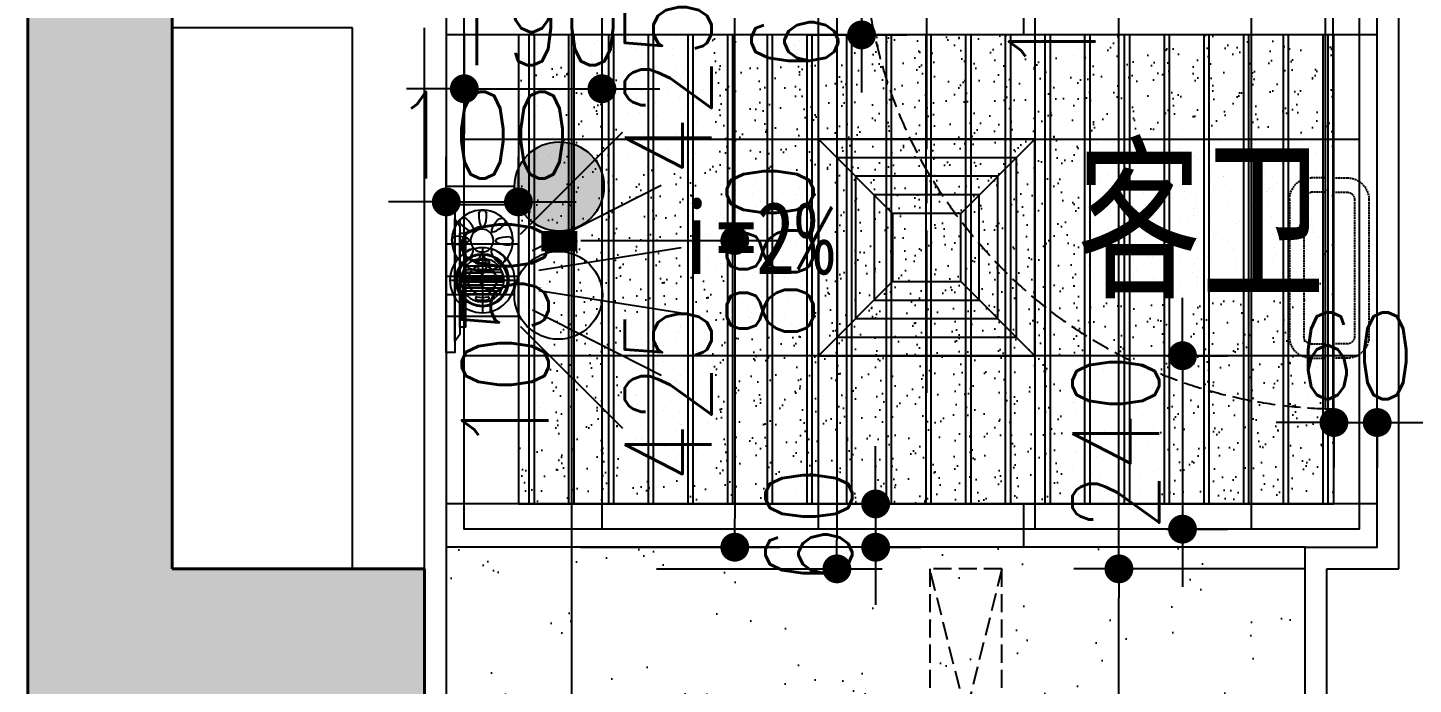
# Model space of a CAD drawing. Header units: inches. Extents: x -2597087 to 134135, y -662679 to 20000.
# Drawn here: x 6118 to 8038, y -39862 to -38952 of the extents above; entities that cross this region are included whole.
import ezdxf
from ezdxf.enums import TextEntityAlignment as Align

# ---------------------------------------------------------------- set-up
doc = ezdxf.new("R2010")
doc.units = ezdxf.units.IN
doc.header["$LTSCALE"] = 100
doc.header["$MEASUREMENT"] = 0
for name, pattern in [('CENTER', [50.8, 31.75, -6.35, 6.35, -6.35]), ('CENTER2', [1.125, 0.75, -0.125, 0.125, -0.125]), ('DASH', [0.35, 0.25, -0.1])]:
    doc.linetypes.add(name, pattern=pattern)
doc.layers.get('0').update_dxf_attribs({"linetype": 'CONTINUOUS'})
doc.layers.get('Defpoints').update_dxf_attribs({"linetype": 'CONTINUOUS'})
for name, color, linetype in [('-04给水图层', 142, 'CENTER'), ('006地漏', 146, 'CONTINUOUS'), ('AIR', 252, 'DASH'), ('EQUIP-动力', 3, 'CONTINUOUS'), ('floor', 8, 'CONTINUOUS'), ('FUR-DIM', 3, 'CONTINUOUS'), ('IFC-NORM', 8, 'CONTINUOUS'), ('PUB_HATCH', 8, 'CONTINUOUS'), ('RC', 1, 'CONTINUOUS'), ('RC-dim', 3, 'CONTINUOUS'), ('WALL', 7, 'CONTINUOUS'), ('wall-dim', 3, 'CONTINUOUS'), ('WALL-FSL', 1, 'CONTINUOUS'), ('WC', 1, 'CONTINUOUS'), ('WINDOW', 4, 'CONTINUOUS'), ('WP_P_PJ', 1, 'CONTINUOUS'), ('天花开线', 4, 'CONTINUOUS')]:
    doc.layers.add(name, color=color, linetype=linetype)
for name, color, linetype, lineweight in [('COLUMN', 30, 'CONTINUOUS', 40), ('FUR', 8, 'CONTINUOUS', 0), ('KBF', 1, 'CONTINUOUS', 0), ('PUB_TEXT', 2, 'CONTINUOUS', 0), ('STAIR', 2, 'CONTINUOUS', 0), ('平地共', 1, 'CONTINUOUS', 0)]:
    doc.layers.add(name, color=color, linetype=linetype, lineweight=lineweight)
doc.styles.add('st', font='', dxfattribs={"width": 0.7})
doc.styles.get("Standard").update_dxf_attribs({"font": 'txt.shx', "width": 0.8, "bigfont": 'GBCBIG.shx'})
doc.styles.add('繁黑体', font='simhei.ttf')
doc.styles.get('st').set_extended_font_data('SimSun')
doc.dimstyles.new('50', dxfattribs={"dimscale": 50, "dimtxt": 2.4, "dimasz": 0.8, "dimexe": 1.25, "dimexo": 0.6, "dimgap": 0.65, "dimtad": 1, "dimdec": 0, "dimdsep": 46, "dimtxsty": 'Standard', "dimblk1": 'DOT', "dimblk2": 'DOT', "dimsah": 1, "dimcen": 2.5, "dimclrd": 3, "dimclre": 3, "dimclrt": 3, "dimadec": 0, "dimazin": 0, "dimtfac": 1, "dimtdec": 0, "dimtix": 1, "dimtmove": 2, "dimatfit": 0, "dimldrblk": 'DOT', "dimfxl": 5, "dimfxlon": 1, "dimarcsym": 0})

# ---------------------------------------------------------------- blocks, each defined once
blk = doc.blocks.new('9#BZCcolumn')
at = {"layer": 'PUB_HATCH'}
blk.add_hatch(color=256, dxfattribs=at).paths.add_polyline_path([(261934.7, -29040.9), (261934.7, -30840.9), (261584.7, -30840.9), (261584.7, -31040.9), (261934.7, -31040.9), (261934.7, -31640.9), (262134.7, -31640.9), (262134.7, -29040.9)])
at = {"layer": 'COLUMN'}
for p, q in [((261934.7, -29040.9), (261934.7, -30840.9)), ((262134.7, -31640.9), (262134.7, -29040.9)), ((261934.7, -30840.9), (261584.7, -30840.9)), ((261584.7, -30840.9), (261584.7, -31040.9))]:
    blk.add_line(p, q, dxfattribs=at)
blk = doc.blocks.new('QE1223A')
at = {"layer": 'AIR'}
blk.add_lwpolyline([(4254754.3, 2525324.6), (4254654.3, 2525324.6), (4254654.3, 2525124.6), (4254754.3, 2525124.6)], close=True, dxfattribs=at)
blk.add_lwpolyline([(4254654.3, 2525124.6), (4254704.3, 2525324.6), (4254754.3, 2525124.6)], dxfattribs=at)
blk = doc.blocks.new('A$C2D2371DE')
at = {"layer": 'FUR', "color": 8, "extrusion": (0, 0, -1)}
for p, q in [((-97.1, 113.9), (44.2, 255.2)), ((-80.4, 91), (97.6, 181.7)), ((-71.7, 64.1), (125.6, 95.4)), ((-71.7, 35.9), (125.6, 4.6)), ((-80.4, 9), (97.6, -81.7)), ((-97.1, -13.9), (44.2, -155.2))]:
    blk.add_line(p, q, dxfattribs=at)
at = {"layer": 'FUR'}
for p, q in [((-148.3, 60), (-173.5, 60)), ((-148.3, 40), (-173.5, 40))]:
    blk.add_line(p, q, dxfattribs=at)
for points in [[(-200, 150), (-200, -50), (-188, -50), (-188, 150)], [(-188, 135), (-188, -35), (-181, -25), (-181, 125)], [(-181, 115), (-181, -15), (-173.5, -15), (-173.5, 115)]]:
    blk.add_lwpolyline(points, close=True, dxfattribs=at)
blk.add_circle((-141.3, 50), 12.2, dxfattribs=at)
blk = doc.blocks.new('地漏')
at = {"layer": 'WP_P_PJ', "color": 8}
for p, q in [((24.9, 59.7), (25.3, 59.7)), ((75.1, 59.7), (74.7, 59.7)), ((25.3, 40.3), (24.9, 40.3)), ((74.7, 40.3), (75.1, 40.3))]:
    blk.add_line(p, q, dxfattribs=at)
at = {"layer": 'WP_P_PJ'}
blk.add_lwpolyline([(0, 0), (100, 0), (100, 100), (0, 100)], close=True, dxfattribs=at)
at = {"layer": 'WP_P_PJ', "color": 8}
for points in [[(43.8, 23.9), (43.8, 76.1, 0.414214), (41.8, 78.1), (41.1, 78.1, 0.233794), (39.5, 77.3, 0.16449), (39.1, 76.1), (39.1, 23.9, 0.414214), (41.1, 21.9), (41.8, 21.9, 0.414214), (43.8, 23.9), (43.8, 76.1)], [(52.3, 21.8), (52.3, 78.2, 0.414214), (50.3, 80.2), (49.7, 80.2, 0.233794), (48.1, 79.4, 0.16449), (47.7, 78.2), (47.7, 21.8, 0.414214), (49.7, 19.8), (50.3, 19.8, 0.414214), (52.3, 21.8), (52.3, 78.2)], [(56.2, 23.9), (56.2, 76.1, -0.414214), (58.2, 78.1), (58.9, 78.1, -0.233794), (60.5, 77.3, -0.16449), (60.9, 76.1), (60.9, 23.9, -0.414214), (58.9, 21.9), (58.2, 21.9, -0.414214), (56.2, 23.9), (56.2, 76.1)], [(35.3, 27.4), (35.3, 72.6, 0.414214), (33.3, 74.6), (32.6, 74.6, 0.233794), (31, 73.9, 0.16449), (30.6, 72.6), (30.6, 27.4, 0.414214), (32.6, 25.4), (33.3, 25.4, 0.414214), (35.3, 27.4), (35.3, 72.6)], [(64.7, 27.4), (64.7, 72.6, -0.414214), (66.7, 74.6), (67.4, 74.6, -0.233794), (69, 73.9, -0.16449), (69.4, 72.6), (69.4, 27.4, -0.414214), (67.4, 25.4), (66.7, 25.4, -0.414214), (64.7, 27.4), (64.7, 72.6)]]:
    blk.add_lwpolyline(points, format="xyb", dxfattribs=at)
blk.add_circle((50, 50), 36.7, dxfattribs=at)
for centre, radius, start, end in [((54.2, 50), 31.9, 165.078, 194.7951), ((25.3, 57.7), 2, 90, 165.078), ((24.9, 57.7), 2, 0, 90), ((74.8, 50), 48.5, 170.9042, 189.0958), ((75.1, 57.7), 2, 90, 180), ((25.2, 50), 48.5, 350.9042, 9.0958), ((74.7, 57.7), 2, 14.922, 90), ((45.8, 50), 31.9, 345.2049, 14.922), ((25.3, 42.3), 2, 194.7951, 270), ((24.9, 42.3), 2, 270, 0), ((75.1, 42.3), 2, 180, 270), ((74.7, 42.3), 2, 270, 345.2049)]:
    blk.add_arc(centre, radius, start, end, dxfattribs=at)
blk = doc.blocks.new('_Dot')
at = {"color": 0, "linetype": 'ByBlock', "lineweight": -2}
blk.add_line((-0.5, 0), (-1, 0), dxfattribs=at)
at = {"color": 0, "linetype": 'ByBlock', "const_width": 0.5}
blk.add_lwpolyline([(-0.25, 0, 1), (0.25, 0, 1)], format="xyb", close=True, dxfattribs=at)
blk = doc.blocks.new('*D1179')
at = {"layer": 'Defpoints', "color": 0, "transparency": 16777216}
for p in [(6897.9, -38822.1), (6897.9, -39702.1), (7239.2, -39702.1)]:
    blk.add_point(p, dxfattribs=at)
at = {"layer": 'FUR-DIM', "color": 3, "lineweight": -2, "transparency": 16777216}
for p, q in [((6989.2, -38822.1), (7301.7, -38822.1)), ((7239.2, -38862.1), (7239.2, -39662.1)), ((6989.2, -39702.1), (7301.7, -39702.1))]:
    blk.add_line(p, q, dxfattribs=at)
at = {"layer": 'FUR-DIM', "color": 3, "lineweight": -2, "transparency": 16777216, "xscale": 40, "yscale": 40, "zscale": 40}
for p, rotation in [((7239.2, -38822.1), 90), ((7239.2, -39702.1), 270)]:
    blk.add_blockref('_Dot', p, dxfattribs=dict(at, rotation=rotation))
at = {"layer": 'FUR-DIM', "color": 3, "transparency": 16777216, "insert": (7146.7, -39262.1), "char_height": 120, "attachment_point": 5, "rotation": 90}
blk.add_mtext('880', dxfattribs=at)
blk = doc.blocks.new('A$C70034CA9')
at = {"color": 1}
for p, q in [((-47.2, 47.2), (-150, 150)), ((47.2, 47.2), (150, 150)), ((-47.2, -47.2), (-150, -150)), ((47.2, -47.2), (150, -150))]:
    blk.add_line(p, q, dxfattribs=at)
for points in [[(-150, -150), (150, -150), (150, 150), (-150, 150)], [(-124.3, -124.3), (124.3, -124.3), (124.3, 124.3), (-124.3, 124.3)], [(-98.6, -98.6), (98.6, -98.6), (98.6, 98.6), (-98.6, 98.6)], [(-72.9, -72.9), (72.9, -72.9), (72.9, 72.9), (-72.9, 72.9)], [(-47.2, -47.2), (47.2, -47.2), (47.2, 47.2), (-47.2, 47.2)]]:
    blk.add_lwpolyline(points, close=True, dxfattribs=at)
blk = doc.blocks.new('A$C698E6D63')
at = {"rotation": 90}
blk.add_blockref('A$C70034CA9', (240, 190), dxfattribs=at)
blk = doc.blocks.new('42aaaa')
at = {"color": 8, "ltscale": 5, "extrusion": (0, 0, -1)}
for p, q in [((1589590, -159325.4), (1589448.8, -159184.1)), ((1589573.4, -159348.3), (1589395.4, -159257.6)), ((1589564.7, -159375.2), (1589367.4, -159343.9)), ((1589564.7, -159403.5), (1589367.4, -159434.7)), ((1589573.4, -159430.4), (1589395.4, -159521.1)), ((1589590, -159453.2), (1589448.8, -159594.5))]:
    blk.add_line(p, q, dxfattribs=at)
at = {"color": 8, "ltscale": 5}
for p, q in [((1589641.3, -159379.3), (1589666.5, -159379.3)), ((1589641.3, -159399.3), (1589666.5, -159399.3))]:
    blk.add_line(p, q, dxfattribs=at)
for points in [[(1589693, -159489.3), (1589693, -159289.3), (1589681, -159289.3), (1589681, -159489.3)], [(1589681, -159474.3), (1589681, -159304.3), (1589674, -159314.3), (1589674, -159464.3)], [(1589674, -159454.3), (1589674, -159324.3), (1589666.5, -159324.3), (1589666.5, -159454.3)]]:
    blk.add_lwpolyline(points, close=True, dxfattribs=at)
blk.add_circle((1589634.3, -159389.3), 12.2, dxfattribs=at)
blk = doc.blocks.new('*D1238')
at = {"layer": 'Defpoints', "color": 0, "transparency": 16777216}
for p in [(6667.9, -38852.1), (6872, -38852.1), (6667.9, -39902.1)]:
    blk.add_point(p, dxfattribs=at)
at = {"layer": 'wall-dim', "color": 3, "lineweight": -2, "transparency": 16777216}
for p, q in [((6697.9, -38852.1), (6934.5, -38852.1)), ((6872, -39862.1), (6872, -38892.1)), ((6697.9, -39902.1), (6934.5, -39902.1))]:
    blk.add_line(p, q, dxfattribs=at)
at = {"layer": 'wall-dim', "color": 3, "lineweight": -2, "transparency": 16777216, "xscale": 40, "yscale": 40, "zscale": 40}
for p, rotation in [((6872, -38852.1), 90), ((6872, -39902.1), 270)]:
    blk.add_blockref('_Dot', p, dxfattribs=dict(at, rotation=rotation))
at = {"layer": 'wall-dim', "color": 3, "transparency": 16777216, "insert": (6779.5, -39377.1), "char_height": 120, "attachment_point": 5, "rotation": 90}
blk.add_mtext('1050', dxfattribs=at)
blk = doc.blocks.new('*D1242')
at = {"layer": 'Defpoints', "color": 0, "transparency": 16777216}
for p in [(7630, -39702.1), (7917.9, -39702.1), (7917.9, -40302.1)]:
    blk.add_point(p, dxfattribs=at)
at = {"layer": 'wall-dim', "color": 3, "lineweight": -2, "transparency": 16777216}
for p, q in [((7887.9, -39702.1), (7567.5, -39702.1)), ((7630, -40262.1), (7630, -39742.1)), ((7887.9, -40302.1), (7567.5, -40302.1))]:
    blk.add_line(p, q, dxfattribs=at)
at = {"layer": 'wall-dim', "color": 3, "lineweight": -2, "transparency": 16777216, "xscale": 40, "yscale": 40, "zscale": 40}
for p, rotation in [((7630, -39702.1), 90), ((7630, -40302.1), 270)]:
    blk.add_blockref('_Dot', p, dxfattribs=dict(at, rotation=rotation))
at = {"layer": 'wall-dim', "color": 3, "transparency": 16777216, "insert": (7537.5, -40002.1), "char_height": 120, "attachment_point": 5, "rotation": 90}
blk.add_mtext('600', dxfattribs=at)
blk = doc.blocks.new('*D1243')
at = {"layer": 'Defpoints', "color": 0, "transparency": 16777216}
for p in [(7630, -38002.1), (7977.9, -38002.1), (7917.9, -39702.1)]:
    blk.add_point(p, dxfattribs=at)
at = {"layer": 'wall-dim', "color": 3, "lineweight": -2, "transparency": 16777216}
for p, q in [((7947.9, -38002.1), (7567.5, -38002.1)), ((7630, -39662.1), (7630, -38042.1)), ((7887.9, -39702.1), (7567.5, -39702.1))]:
    blk.add_line(p, q, dxfattribs=at)
at = {"layer": 'wall-dim', "color": 3, "lineweight": -2, "transparency": 16777216, "xscale": 40, "yscale": 40, "zscale": 40}
for p, rotation in [((7630, -38002.1), 90), ((7630, -39702.1), 270)]:
    blk.add_blockref('_Dot', p, dxfattribs=dict(at, rotation=rotation))
at = {"layer": 'wall-dim', "color": 3, "transparency": 16777216, "insert": (7537.5, -38852.1), "char_height": 120, "attachment_point": 5, "rotation": 90}
blk.add_mtext('1700', dxfattribs=at)
blk = doc.blocks.new('DL')
at = {"color": 8}
for p, q in [((0, 45), (0, -45)), ((45, 0), (-45, 0))]:
    blk.add_line(p, q, dxfattribs=at)
at = {"color": 1}
blk.add_lwpolyline([(-50, 50), (50, 50), (50, -50), (-50, -50)], close=True, dxfattribs=at)
at = {"color": 8}
for radius in [45, 35, 30, 20]:
    blk.add_circle((0, 0), radius, dxfattribs=at)
blk = doc.blocks.new('hbvcvxvn')
at = {"layer": 'WC', "color": 250, "linetype": 'DASH', "ltscale": 0.1}
for p, q in [((-20, 549.6, 0), (0, 549.6, 0)), ((30, 549.6, 0), (10, 549.6, 0)), ((-50, 329.6, 0), (-50, 519.6, 0)), ((-30, 329.6, 0), (-30, 519.6, 0)), ((-20, 529.6, 0), (0, 529.6, 0)), ((30, 529.6, 0), (10, 529.6, 0)), ((40, 329.6, 0), (40, 519.6, 0)), ((60, 329.6, 0), (60, 519.6, 0)), ((0, 319.6, 0), (-20, 319.6, 0)), ((10, 319.6, 0), (30, 319.6, 0)), ((0, 299.6, 0), (-20, 299.6, 0)), ((10, 299.6, 0), (30, 299.6, 0))]:
    blk.add_line(p, q, dxfattribs=at)
at = {"layer": 'WC'}
blk.add_lwpolyline([(0, 0), (10, 0), (10, 620), (0, 620)], close=True, dxfattribs=at)
at = {"layer": 'WC', "color": 8, "linetype": 'DASH'}
blk.add_arc((20.5, -40.5, 0), 660.8, 91.7788, 175.6157, dxfattribs=at)
at = {"layer": 'WC', "color": 250, "linetype": 'DASH', "ltscale": 0.1}
for centre, radius, start, end in [((-20, 519.6, 0), 30, 90, 180), ((30, 519.6, 0), 30, 0, 90), ((-20, 519.6, 0), 10, 90, 180), ((30, 519.6, 0), 10, 0, 90), ((-20, 329.6, 0), 30, 180, 270), ((-20, 329.6, 0), 10, 180, 270), ((30, 329.6, 0), 30, 270, 0), ((30, 329.6, 0), 10, 270, 0), ((30, 329.6, 0), 10, 270, 0)]:
    blk.add_arc(centre, radius, start, end, dxfattribs=at)
blk = doc.blocks.new('4342222')
at = {"layer": 'KBF', "color": 1}
for p, q in [((750.3, 10), (750.3, 30, 0)), ((750.1, 10, 0), (170, 10, 0))]:
    blk.add_line(p, q, dxfattribs=at)
at = {"layer": 'KBF', "color": 1, "elevation": 0}
blk.add_lwpolyline([(-539.9, 30), (-478.4, 30), (-478.4, 10), (-539.9, 10)], close=True, dxfattribs=at)
at = {"layer": 'KBF', "color": 1}
blk.add_lwpolyline([(750.1, 30), (170, 30), (170, 10)], dxfattribs=at)
at = {"layer": 'KBF', "xscale": -1}
blk.add_blockref('hbvcvxvn', (-468.4, 20, 0), dxfattribs=at)
blk = doc.blocks.new('A$C60315CA5')
at = {"layer": '-04给水图层', "linetype": 'Continuous'}
h = blk.add_hatch(color=250, dxfattribs=at)
edge = h.paths.add_edge_path()
edge.add_arc((64.09, 129.24), 29.75, 0, 360)
at = {"layer": '-04给水图层', "color": 4, "linetype": 'Continuous'}
for p, q in [((-11.22, 151.66), (-11.22, 108.43)), ((34.34, 129.24), (-11.22, 129.24)), ((-11.22, 34.71), (-11.22, 77.94)), ((34.18, 57.13), (-11.22, 57.13))]:
    blk.add_line(p, q, dxfattribs=at)
at = {"layer": '-04给水图层', "linetype": 'Continuous', "const_width": 24}
blk.add_lwpolyline([(64.09, 99.5), (64.09, 85.98)], dxfattribs=at)
at = {"layer": '-04给水图层', "color": 4, "linetype": 'Continuous'}
for centre, radius in [((64.09, 129.24), 29.75), ((63.47, 56.69), 29.29)]:
    blk.add_circle(centre, radius, dxfattribs=at)
blk = doc.blocks.new('*D1538')
at = {"layer": '-04给水图层', "color": 3, "lineweight": -2, "transparency": 16777216}
for p, q in [((6884.5, -39247.1), (7160.2, -39247.1)), ((7097.7, -39287.1), (7097.7, -39632.1)), ((6884.5, -39672.1), (7160.2, -39672.1))]:
    blk.add_line(p, q, dxfattribs=at)
at = {"layer": 'Defpoints', "color": 0, "transparency": 16777216}
for p in [(6854.5, -39247.1), (6854.5, -39672.1), (7097.7, -39672.1)]:
    blk.add_point(p, dxfattribs=at)
at = {"layer": '-04给水图层', "color": 3, "lineweight": -2, "transparency": 16777216, "xscale": 40, "yscale": 40, "zscale": 40}
for p, rotation in [((7097.7, -39247.1), 90), ((7097.7, -39672.1), 270)]:
    blk.add_blockref('_Dot', p, dxfattribs=dict(at, rotation=rotation))
at = {"layer": '-04给水图层', "color": 3, "transparency": 16777216, "insert": (7005.2, -39459.6), "char_height": 120, "attachment_point": 5, "rotation": 90}
blk.add_mtext('425', dxfattribs=at)
blk = doc.blocks.new('*D1539')
at = {"layer": '-04给水图层', "color": 3, "lineweight": -2, "transparency": 16777216}
for p, q in [((6884.5, -38822.1), (7160.2, -38822.1)), ((7097.7, -39207.1), (7097.7, -38862.1)), ((6884.5, -39247.1), (7160.2, -39247.1))]:
    blk.add_line(p, q, dxfattribs=at)
at = {"layer": 'Defpoints', "color": 0, "transparency": 16777216}
for p in [(6854.5, -38822.1), (7097.7, -38822.1), (6854.5, -39247.1)]:
    blk.add_point(p, dxfattribs=at)
at = {"layer": '-04给水图层', "color": 3, "lineweight": -2, "transparency": 16777216, "xscale": 40, "yscale": 40, "zscale": 40}
for p, rotation in [((7097.7, -38822.1), 90), ((7097.7, -39247.1), 270)]:
    blk.add_blockref('_Dot', p, dxfattribs=dict(at, rotation=rotation))
at = {"layer": '-04给水图层', "color": 3, "transparency": 16777216, "insert": (7005.2, -39034.6), "char_height": 120, "attachment_point": 5, "rotation": 90}
blk.add_mtext('425', dxfattribs=at)
blk = doc.blocks.new('A$C5A370B41')
at = {"color": 251, "ltscale": 5}
for p, q in [((27.1, 80), (25.5, 80.7)), ((44, 87.4), (44.7, 89)), ((55.1, 87.4), (54.4, 89)), ((72.3, 80.7), (73.8, 81.3)), ((19.3, 72.3), (18.7, 73.8)), ((80, 72.9), (80.7, 74.5)), ((12.6, 55.1), (11, 54.4)), ((12.6, 44), (11, 44.7)), ((50, 50), (50, 50)), ((50, 50), (50, 50)), ((50, 50), (50, 50)), ((50, 50), (50, 50)), ((87.4, 56), (89, 55.3)), ((87.4, 44.9), (89, 45.6)), ((20, 27.1), (19.3, 25.5)), ((27.7, 19.3), (26.2, 18.7)), ((72.9, 20), (74.5, 19.3)), ((80.7, 27.7), (81.3, 26.2)), ((44.9, 12.6), (45.6, 11)), ((56, 12.6), (55.3, 11))]:
    blk.add_line(p, q, dxfattribs=at)
at = {"ltscale": 5}
blk.add_lwpolyline([(100, 100), (0, 100), (0, 0), (100, 0)], close=True, dxfattribs=at)
at = {"color": 251, "ltscale": 5}
for centre, major_axis, start_param, end_param in [((50, 50), (42.1, 3.5), -0.016227, 6.266958), ((23.5, 75.8), (3.72, 3.72), 0.395144, 2.746449), ((49.6, 87), (3.72, 3.72), 5.892931, 8.244236), ((75.8, 76.5), (3.72, 3.72), 5.107533, 7.458838), ((50.4, 50), (-11.2, 11.2), 1.570796326784468, 7.853981633964052), ((13, 49.6), (-3.72, 3.72), -0.390255, 1.961051), ((87, 50.4), (-3.72, 3.72), 2.751338, 5.102644), ((24.2, 23.5), (3.72, 3.72), 1.96594, 4.317245), ((76.5, 24.2), (3.72, 3.72), 3.536736, 5.888042), ((50.4, 13), (3.72, 3.72), 2.751338, 5.102644)]:
    blk.add_ellipse(centre, major_axis=major_axis, ratio=1, start_param=start_param, end_param=end_param, dxfattribs=at)
at = {"color": 251, "ltscale": 5, "extrusion": (0, 0, -1)}
for centre, major_axis, start_param, end_param in [((23.2, 76.2), (-13.6, 13.6), 1.570796, 4.712389), ((49.6, 87.4), (0, 19.2), 1.570796, 4.712389), ((76.2, 76.8), (13.6, 13.6), 1.570796, 4.712389), ((12.6, 49.6), (-19.2, 0), 1.570796, 4.712389), ((23.8, 23.2), (13.6, 13.6), -1.570796, 1.570796), ((76.8, 23.8), (-13.6, 13.6), 4.712389, 7.853982), ((87.4, 50.4), (-19.2, 0), 4.712389, 7.853982), ((50.4, 12.6), (0, 19.2), 4.712389, 7.853982)]:
    blk.add_ellipse(centre, major_axis=major_axis, ratio=0.286893, start_param=start_param, end_param=end_param, dxfattribs=at)
blk = doc.blocks.new('*D1568')
at = {"layer": 'Defpoints', "color": 0, "ltscale": 5, "transparency": 16777216}
for p in [(7166.9, -38902.1), (7166.9, -38962.1), (7273.4, -38962.1)]:
    blk.add_point(p, dxfattribs=at)
at = {"layer": 'floor', "color": 3, "lineweight": -2, "ltscale": 5, "transparency": 16777216}
for p, q in [((7273.4, -38862.1), (7273.4, -38822.1)), ((7196.9, -38902.1), (7335.9, -38902.1)), ((7273.4, -38902.1), (7273.4, -38962.1)), ((7196.9, -38962.1), (7335.9, -38962.1)), ((7273.4, -39002.1), (7273.4, -39042.1))]:
    blk.add_line(p, q, dxfattribs=at)
at = {"layer": 'floor', "color": 3, "lineweight": -2, "ltscale": 5, "transparency": 16777216, "xscale": 40, "yscale": 40, "zscale": 40}
for p, rotation in [((7273.4, -38902.1), 270), ((7273.4, -38962.1), 90)]:
    blk.add_blockref('_Dot', p, dxfattribs=dict(at, rotation=rotation))
at = {"layer": 'floor', "color": 3, "ltscale": 5, "transparency": 16777216, "insert": (7180.9, -38932.1), "char_height": 120, "attachment_point": 5, "rotation": 90}
blk.add_mtext('60', dxfattribs=at)
blk = doc.blocks.new('*D1569')
at = {"layer": 'Defpoints', "color": 0, "ltscale": 5, "transparency": 16777216}
for p in [(6697.9, -39193.5), (6797.9, -39193.5), (6797.9, -39193.5)]:
    blk.add_point(p, dxfattribs=at)
at = {"layer": 'floor', "color": 3, "lineweight": -2, "ltscale": 5, "transparency": 16777216}
for p, q in [((6697.9, -39193.5), (6697.9, -39131)), ((6797.9, -39193.5), (6797.9, -39131)), ((6657.9, -39193.5), (6617.9, -39193.5)), ((6697.9, -39193.5), (6797.9, -39193.5)), ((6837.9, -39193.5), (6877.9, -39193.5))]:
    blk.add_line(p, q, dxfattribs=at)
at = {"layer": 'floor', "color": 3, "lineweight": -2, "ltscale": 5, "transparency": 16777216, "xscale": 40, "yscale": 40, "zscale": 40}
blk.add_blockref('_Dot', (6697.9, -39193.5), dxfattribs=at)
at = {"layer": 'floor', "color": 3, "lineweight": -2, "ltscale": 5, "transparency": 16777216, "xscale": 40, "yscale": 40, "zscale": 40, "rotation": 180}
blk.add_blockref('_Dot', (6797.9, -39193.5), dxfattribs=at)
at = {"layer": 'floor', "color": 3, "ltscale": 5, "transparency": 16777216, "insert": (6747.9, -39101), "char_height": 120, "attachment_point": 5}
blk.add_mtext('100', dxfattribs=at)
blk = doc.blocks.new('*D1570')
at = {"layer": 'Defpoints', "color": 0, "ltscale": 5, "transparency": 16777216}
for p in [(7252.9, -39612.1), (7252.9, -39672.1), (7292.9, -39672.1)]:
    blk.add_point(p, dxfattribs=at)
at = {"layer": 'floor', "color": 3, "lineweight": -2, "ltscale": 5, "transparency": 16777216}
for p, q in [((7292.9, -39572.1), (7292.9, -39532.1)), ((7282.9, -39612.1), (7355.4, -39612.1)), ((7292.9, -39612.1), (7292.9, -39672.1)), ((7282.9, -39672.1), (7355.4, -39672.1)), ((7292.9, -39712.1), (7292.9, -39752.1))]:
    blk.add_line(p, q, dxfattribs=at)
at = {"layer": 'floor', "color": 3, "lineweight": -2, "ltscale": 5, "transparency": 16777216, "xscale": 40, "yscale": 40, "zscale": 40}
for p, rotation in [((7292.9, -39612.1), 270), ((7292.9, -39672.1), 90)]:
    blk.add_blockref('_Dot', p, dxfattribs=dict(at, rotation=rotation))
at = {"layer": 'floor', "color": 3, "ltscale": 5, "transparency": 16777216, "insert": (7200.4, -39642.1), "char_height": 120, "attachment_point": 5, "rotation": 90}
blk.add_mtext('60', dxfattribs=at)
blk = doc.blocks.new('*D1571')
at = {"layer": 'Defpoints', "color": 0, "ltscale": 5, "transparency": 16777216}
for p in [(7927.9, -39449.4), (7987.9, -39449.4), (7987.9, -39499.3)]:
    blk.add_point(p, dxfattribs=at)
at = {"layer": 'floor', "color": 3, "lineweight": -2, "ltscale": 5, "transparency": 16777216}
for p, q in [((7927.9, -39479.4), (7927.9, -39561.8)), ((7987.9, -39479.4), (7987.9, -39561.8)), ((7887.9, -39499.3), (7847.9, -39499.3)), ((7927.9, -39499.3), (7987.9, -39499.3)), ((8027.9, -39499.3), (8067.9, -39499.3))]:
    blk.add_line(p, q, dxfattribs=at)
at = {"layer": 'floor', "color": 3, "lineweight": -2, "ltscale": 5, "transparency": 16777216, "xscale": 40, "yscale": 40, "zscale": 40}
blk.add_blockref('_Dot', (7927.9, -39499.3), dxfattribs=at)
at = {"layer": 'floor', "color": 3, "lineweight": -2, "ltscale": 5, "transparency": 16777216, "xscale": 40, "yscale": 40, "zscale": 40, "rotation": 180}
blk.add_blockref('_Dot', (7987.9, -39499.3), dxfattribs=at)
at = {"layer": 'floor', "color": 3, "ltscale": 5, "transparency": 16777216, "insert": (7957.9, -39406.8), "char_height": 120, "attachment_point": 5}
blk.add_mtext('60', dxfattribs=at)
blk = doc.blocks.new('*D1581')
at = {"layer": 'Defpoints', "color": 0, "ltscale": 5, "transparency": 16777216}
for p in [(7665.8, -39406.7), (7665.8, -39647.1), (7718.1, -39647.1)]:
    blk.add_point(p, dxfattribs=at)
at = {"layer": 'RC-dim', "color": 3, "lineweight": -2, "ltscale": 5, "transparency": 16777216}
for p, q in [((7718.1, -39366.7), (7718.1, -39326.7)), ((7695.8, -39406.7), (7780.6, -39406.7)), ((7718.1, -39406.7), (7718.1, -39647.1)), ((7695.8, -39647.1), (7780.6, -39647.1)), ((7718.1, -39687.1), (7718.1, -39727.1))]:
    blk.add_line(p, q, dxfattribs=at)
at = {"layer": 'RC-dim', "color": 3, "lineweight": -2, "ltscale": 5, "transparency": 16777216, "xscale": 40, "yscale": 40, "zscale": 40}
for p, rotation in [((7718.1, -39406.7), 270), ((7718.1, -39647.1), 90)]:
    blk.add_blockref('_Dot', p, dxfattribs=dict(at, rotation=rotation))
at = {"layer": 'RC-dim', "color": 3, "ltscale": 5, "transparency": 16777216, "insert": (7625.6, -39526.9), "char_height": 120, "attachment_point": 5, "rotation": 90}
blk.add_mtext('240', dxfattribs=at)
blk = doc.blocks.new('*D1582')
at = {"layer": 'Defpoints', "color": 0, "ltscale": 5, "transparency": 16777216}
for p in [(6722.9, -38930.2), (6913.6, -38930.2), (6913.6, -39036.7)]:
    blk.add_point(p, dxfattribs=at)
at = {"layer": 'RC-dim', "color": 3, "lineweight": -2, "ltscale": 5, "transparency": 16777216}
for p, q in [((6722.9, -38960.2), (6722.9, -39099.2)), ((6913.6, -38960.2), (6913.6, -39099.2)), ((6682.9, -39036.7), (6642.9, -39036.7)), ((6722.9, -39036.7), (6913.6, -39036.7)), ((6953.6, -39036.7), (6993.6, -39036.7))]:
    blk.add_line(p, q, dxfattribs=at)
at = {"layer": 'RC-dim', "color": 3, "lineweight": -2, "ltscale": 5, "transparency": 16777216, "xscale": 40, "yscale": 40, "zscale": 40}
blk.add_blockref('_Dot', (6722.9, -39036.7), dxfattribs=at)
at = {"layer": 'RC-dim', "color": 3, "lineweight": -2, "ltscale": 5, "transparency": 16777216, "xscale": 40, "yscale": 40, "zscale": 40, "rotation": 180}
blk.add_blockref('_Dot', (6913.6, -39036.7), dxfattribs=at)
at = {"layer": 'RC-dim', "color": 3, "ltscale": 5, "transparency": 16777216, "insert": (6818.3, -38944.2), "char_height": 120, "attachment_point": 5}
blk.add_mtext('190', dxfattribs=at)

msp = doc.modelspace()

# ---------------------------------------------------------------- hatches: boundary and pattern name
at = {"layer": 'floor'}
h = msp.add_hatch(dxfattribs=at)
h.set_pattern_fill('_USER', color=256, scale=55, angle=90, pattern_type=0)
h.set_pattern_definition([(90, (0, 0), (-55, 3e-15), [])])
h.paths.add_polyline_path([(7927.895, -38962.103), (6797.895, -38962.103), (6797.895, -39612.103), (7927.895, -39612.103)])
h = msp.add_hatch(dxfattribs=at)
h.set_pattern_fill('_USER', color=256, scale=55, angle=90, pattern_type=0)
h.set_pattern_definition([(90, (7747.895, -35920), (-55, 3e-15), [])])
h.paths.add_polyline_path([(7927.895, -38962.103), (6797.895, -38962.103), (6797.895, -39612.103), (7927.895, -39612.103)])
h = msp.add_hatch(dxfattribs=at)
h.set_pattern_fill('AR-SAND,_O', color=256, scale=22, angle=90)
h.set_pattern_definition([(127.5, (0, 0), (-42.390123, -1.385854), [0, -33.44, 0, -37.4, 0, -35.75]), (97.5, (0, 0), (-62.08721, 38.93509), [0, -18.04, 0, -30.14, 0, -11.55]), (57.5, (-2e-15, -27.06), (-0.1245, 68.51112), [0, -11, 0, -39.6, 0, -51.7]), (47.5, (-2e-15, -27.06), (-19.30886, 66.134785), [0, -5.5, 0, -25.96, 0, -29.7])])
h.paths.add_polyline_path([(7927.895, -38962.103), (6797.895, -38962.103), (6797.895, -39612.103), (7927.895, -39612.103)])
h = msp.add_hatch(dxfattribs=at)
h.set_pattern_fill('AR-SAND', color=8, scale=80)
h.paths.add_polyline_path([(6697.895, -39672.103), (6697.895, -39932.103), (6347.895, -39932.103), (6347.895, -40272.103), (7887.895, -40272.103), (7887.895, -39672.103)])
at = {"layer": 'RC'}
h = msp.add_hatch(dxfattribs=at)
h.set_pattern_fill('_USER', color=8, scale=300, double=1, pattern_type=0)
h.set_pattern_definition([(0, (7513.65, -38506.7), (0, 300), []), (90, (7513.65, -38506.7), (-300, 2e-14), [])])
h.paths.add_polyline_path([(7962.895, -38057.103), (7962.895, -39647.103), (7862.895, -39647.103), (6722.895, -39647.103), (6722.895, -38797.103), (6372.895, -38797.103), (6372.895, -38057.103)])

# ---------------------------------------------------------------- linework, layer by layer
at = {"layer": 'floor'}
for points in [[(7497.895, -38902.103), (7497.895, -38962.103)], [(7987.895, -38962.103), (6697.895, -38962.103)], [(7987.895, -39612.103), (6697.895, -39612.103)], [(7497.895, -39612.103), (7497.895, -39672.103)]]:
    msp.add_lwpolyline(points, dxfattribs=at)
at = {"layer": 'floor', "color": 1}
msp.add_lwpolyline([(7927.895, -38962.103), (6797.895, -38962.103), (6797.895, -39612.103), (7927.895, -39612.103)], close=True, dxfattribs=at)
at = {"layer": 'floor', "color": 1, "elevation": 0}
msp.add_lwpolyline([(7271.976, -39311.566, 0, 0, 0), (6969.847, -39311.566, 38.503, 0, 0), (6828.157, -39311.969, 0, 0, 0)], format="xyseb", dxfattribs=at)
at = {"layer": 'floor'}
msp.add_lwpolyline([(6697.895, -39672.103), (6697.895, -39932.103), (6347.895, -39932.103), (6347.895, -40272.103), (7887.895, -40272.103), (7887.895, -39672.103)], close=True, dxfattribs=at)
at = {"layer": 'RC', "color": 8}
msp.add_lwpolyline([(7962.895, -38057.103), (7962.895, -39647.103), (7862.895, -39647.103), (7862.895, -39647.103), (6722.895, -39647.103), (6722.895, -38797.103), (6372.895, -38797.103), (6372.895, -38057.103)], close=True, dxfattribs=at)
at = {"layer": 'WALL'}
for p, q in [((8017.895, -39702.103), (8017.895, -38002.103)), ((6117.895, -39802.103), (6117.895, -38952.103)), ((6317.895, -39702.103), (6317.895, -38952.103)), ((6567.895, -38952.103), (6317.895, -38952.103)), ((6567.895, -39702.103), (6567.895, -38952.103)), ((6667.895, -39702.103), (6667.895, -38952.103)), ((6567.895, -39702.103), (6317.895, -39702.103)), ((6667.895, -39702.103), (6667.895, -39902.103)), ((7917.895, -39902.103), (7917.895, -39702.103)), ((7917.895, -39702.103), (8017.895, -39702.103)), ((6117.895, -40502.103), (6117.895, -39802.103))]:
    msp.add_line(p, q, dxfattribs=at)
at = {"layer": 'WALL-FSL'}
msp.add_lwpolyline([(7177.895, -38002.103), (7177.895, -38032.103), (6347.895, -38032.103), (6347.895, -38822.103), (6697.895, -38822.103), (6697.895, -39932.103), (6347.895, -39932.103), (6347.895, -40272.103), (7887.895, -40272.103), (7887.895, -39672.103), (7987.895, -39672.103), (7987.895, -38032.103), (7977.895, -38032.103), (7977.895, -38002.103)], dxfattribs=at)
at = {"layer": 'WINDOW'}
msp.add_line((7887.895, -39672.103), (6697.895, -39672.103), dxfattribs=at)
at = {"layer": '天花开线', "linetype": 'CENTER2', "ltscale": 3}
msp.add_line((7363.644, -39457.973), (7363.644, -38357.973), dxfattribs=at)

# ---------------------------------------------------------------- block references
at = {"layer": '-04给水图层', "xscale": -1}
msp.add_blockref('42aaaa', (1596390.859, 120087.209), dxfattribs=at)
at = {"layer": '-04给水图层', "ltscale": 150, "xscale": 2.08, "yscale": 2.08, "zscale": 2.08}
msp.add_blockref('A$C60315CA5', (6721.224, -39440.932), dxfattribs=at)
at = {"layer": '006地漏', "extrusion": (0, 0, -1), "zscale": -1}
msp.add_blockref('A$C5A370B41', (-6797.895, -39297.105), dxfattribs=at)
at = {"layer": 'COLUMN', "xscale": -1}
msp.add_blockref('9#BZCcolumn', (268252.61, -8861.246), dxfattribs=at)
at = {"layer": 'EQUIP-动力', "xscale": -1}
msp.add_blockref('42aaaa', (1596390.859, 120087.209), dxfattribs=at)
at = {"layer": 'IFC-NORM', "xscale": -1}
msp.add_blockref('DL', (6747.895, -39302.103), dxfattribs=at)
at = {"layer": 'KBF', "rotation": 180}
msp.add_blockref('4342222', (7448.035, -38840.6, 0), dxfattribs=at)
at = {"layer": 'KBF', "xscale": -1, "rotation": 180}
msp.add_blockref('A$C2D2371DE', (6897.895, -39252.103), dxfattribs=at)
at = {"layer": 'RC'}
msp.add_blockref('A$C698E6D63', (7123.646, -39446.682), dxfattribs=at)
at = {"layer": 'STAIR', "rotation": 180}
msp.add_blockref('QE1223A', (4262122.24, 2485422.463), dxfattribs=at)
at = {"layer": '平地共', "linetype": 'DASH', "extrusion": (0, 0, -1), "xscale": -1, "zscale": -1, "rotation": 90}
msp.add_blockref('地漏', (-6697.895, -39252.103), dxfattribs=at)

# ---------------------------------------------------------------- texts
at = {"layer": 'floor', "color": 1, "style": '繁黑体', "width": 0.8}
msp.add_text('i=2%%% ', height=100.2674, rotation=359.950458, dxfattribs=at).set_placement((7154.163, -39243.296, 0), align=Align.MIDDLE_CENTER)
at = {"layer": 'PUB_TEXT', "linetype": 'ByBlock', "style": 'st', "width": 0.7}
msp.add_text('客卫', height=180, dxfattribs=at).set_placement((7571.974, -39307.984))

# ---------------------------------------------------------------- dimensions: what is measured, and where the dimension line sits
at = {"layer": '-04给水图层'}
for p2, distance, picture, middle in [((6854.534, -38822.103), -243.183, '*D1539', (7005.217, -39034.603)), ((6854.534, -39672.103), 243.183, '*D1538', (7005.217, -39459.603))]:
    dim = msp.add_aligned_dim(p1=(6854.534, -39247.103), p2=p2, distance=distance, dimstyle='50', override={"dimrnd": 5}, dxfattribs=at)
    dim.commit()
    dim.dimension.update_dxf_attribs({"geometry": picture, "text_midpoint": middle})
at = {"layer": 'floor', "ltscale": 5}
for base, p1, p2, picture, middle in [((7273.414, -38962.103), (7166.931, -38902.103), (7166.931, -38962.103), '*D1568', (7180.914, -38932.103)), ((7292.895, -39672.103), (7252.895, -39612.103), (7252.895, -39672.103), '*D1570', (7200.395, -39642.103))]:
    dim = msp.add_linear_dim(base=base, p1=p1, p2=p2, angle=90, dimstyle='50', override={"dimfxl": 4, "dimarcsym": 2}, dxfattribs=at)
    dim.commit()
    dim.dimension.update_dxf_attribs({"geometry": picture, "text_midpoint": middle})
for base, p1, p2, picture, middle in [((6797.895, -39193.49), (6697.895, -39193.49), (6797.895, -39193.49), '*D1569', (6747.895, -39100.99)), ((7987.895, -39499.341), (7927.895, -39449.367), (7987.895, -39449.367), '*D1571', (7957.895, -39406.841))]:
    dim = msp.add_linear_dim(base=base, p1=p1, p2=p2, dimstyle='50', override={"dimfxl": 4, "dimarcsym": 2}, dxfattribs=at)
    dim.commit()
    dim.dimension.update_dxf_attribs({"geometry": picture, "text_midpoint": middle})
at = {"layer": 'FUR-DIM'}
dim = msp.add_linear_dim(base=(7239.229, -39702.103), p1=(6897.895, -38822.103), p2=(6897.895, -39702.103), angle=90, dimstyle='50', dxfattribs=at)
dim.commit()
dim.dimension.update_dxf_attribs({"geometry": '*D1179', "text_midpoint": (7146.729, -39262.103)})
at = {"layer": 'RC-dim', "ltscale": 5}
dim = msp.add_linear_dim(base=(6913.646, -39036.672), p1=(6722.895, -38930.219), p2=(6913.646, -38930.219), text='190', dimstyle='50', override={"dimfxl": 4, "dimarcsym": 2}, dxfattribs=at)
dim.commit()
dim.dimension.update_dxf_attribs({"geometry": '*D1582', "text_midpoint": (6818.27, -38944.172)})
dim = msp.add_linear_dim(base=(7718.088, -39647.103), p1=(7665.835, -39406.685), p2=(7665.835, -39647.103), angle=90, dimstyle='50', override={"dimfxl": 4, "dimarcsym": 2}, dxfattribs=at)
dim.commit()
dim.dimension.update_dxf_attribs({"geometry": '*D1581', "text_midpoint": (7625.588, -39526.894)})
at = {"layer": 'wall-dim'}
for base, p1, p2, picture, middle in [((7629.987, -38002.103), (7917.895, -39702.103), (7977.895, -38002.103), '*D1243', (7537.487, -38852.103)), ((6871.967, -38852.103), (6667.895, -39902.103), (6667.895, -38852.103), '*D1238', (6779.467, -39377.103)), ((7629.987, -39702.103), (7917.895, -40302.103), (7917.895, -39702.103), '*D1242', (7537.487, -40002.103))]:
    dim = msp.add_linear_dim(base=base, p1=p1, p2=p2, angle=90, dimstyle='50', override={"dimfxl": 250, "dimarcsym": 2}, dxfattribs=at)
    dim.commit()
    dim.dimension.update_dxf_attribs({"geometry": picture, "text_midpoint": middle})

doc.saveas('drawing.dxf')
